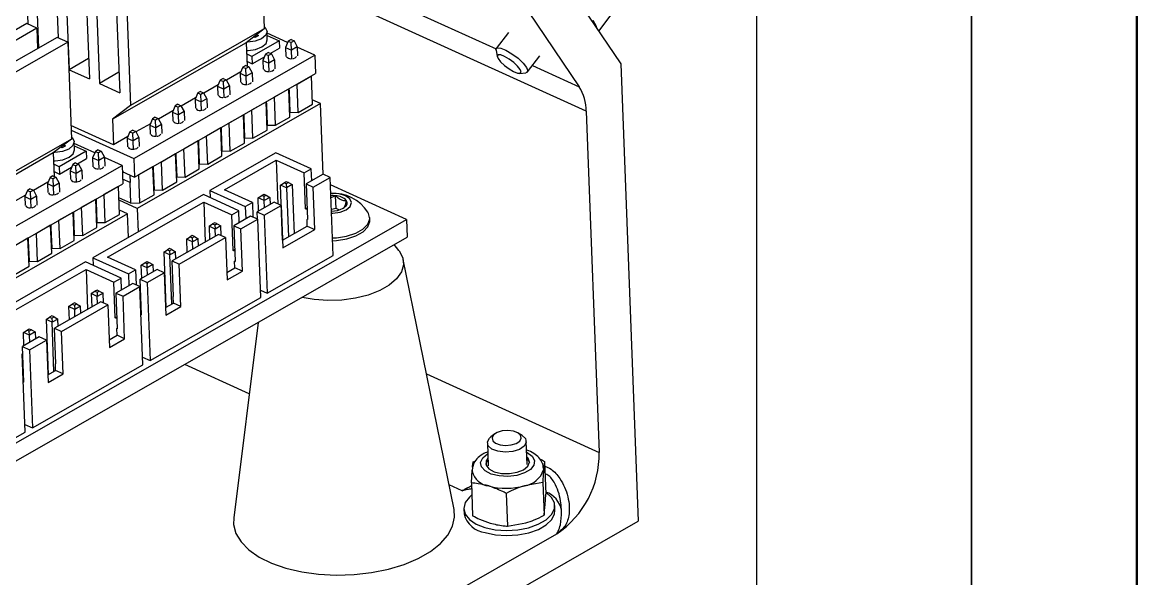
# Model space of a CAD drawing. Header units: millimetres. Extents: x 0 to 279, y 0 to 216.
# Drawn here: x 236.54 to 279.4, y 68.16 to 89.56 of the extents above; entities that cross this region are included whole.
import ezdxf

# ---------------------------------------------------------------- set-up
doc = ezdxf.new("R2010")
doc.units = ezdxf.units.MM
doc.layers.add('PAGE_BORDER', color=7, linetype='Continuous')
doc.layers.add('TITLE_BLOCK_BORDER', color=7, linetype='Continuous')

msp = doc.modelspace()

# ---------------------------------------------------------------- linework, layer by layer
at = {"color": 7, "linetype": 'Continuous', "lineweight": 50}
msp.add_line((279.4, 0), (279.4, 215.9), dxfattribs=at)
at = {"color": 7, "linetype": 'Continuous', "lineweight": 25}
for p, q in [((245.701, 93.04), (245.842, 89.307)), ((258.707, 89.218), (261.679, 93.176)), ((236.659, 91.875), (236.75, 89.493)), ((237.041, 91.701), (237.16, 88.575)), ((237.823, 91.345), (237.914, 88.964)), ((257.162, 91.498), (259.559, 87.961)), ((238.205, 91.171), (238.336, 87.738)), ((238.987, 90.815), (239.118, 87.382)), ((239.369, 90.642), (239.5, 87.208)), ((240.151, 90.286), (240.282, 86.853)), ((240.561, 90.1), (240.702, 86.366)), ((256.007, 89.961), (257.958, 87.083)), ((236.709, 89.512), (231.569, 86.571)), ((237.091, 89.338), (231.951, 86.398)), ((237.091, 89.338), (236.709, 89.512)), ((237.091, 89.338), (237.12, 88.552)), ((245.842, 89.307), (240.702, 86.366)), ((245.842, 89.307), (245.147, 88.779)), ((245.96, 88.895), (245.948, 89.211)), ((255.237, 89.177), (254.768, 88.553)), ((237.873, 88.982), (232.733, 86.042)), ((238.282, 88.796), (233.142, 85.856)), ((238.282, 88.796), (237.873, 88.982)), ((238.282, 88.796), (238.423, 85.062)), ((245.147, 88.779), (240.007, 85.839)), ((245.147, 88.779), (245.181, 87.88)), ((246.414, 88.85), (245.37, 88.252)), ((245.491, 88.977), (245.439, 89.001)), ((245.622, 89.052), (245.491, 88.977)), ((245.55, 89.085), (245.622, 89.052)), ((246.741, 88.78), (245.951, 89.14)), ((245.954, 89.059), (246.414, 88.85)), ((246.414, 88.85), (246.425, 88.567)), ((246.765, 88.835), (246.66, 88.596)), ((246.874, 88.898), (246.765, 88.835)), ((246.765, 88.835), (246.881, 88.782)), ((246.874, 88.898), (246.991, 88.845)), ((246.991, 88.845), (246.881, 88.782)), ((246.893, 88.49), (246.881, 88.782)), ((246.991, 88.845), (247.113, 88.616)), ((240.826, 84.32), (247.789, 88.303)), ((245.37, 88.252), (245.164, 88.346)), ((245.894, 88.337), (245.79, 88.098)), ((246.004, 88.4), (245.894, 88.337)), ((245.894, 88.337), (246.011, 88.284)), ((246.004, 88.4), (246.12, 88.347)), ((246.12, 88.347), (246.011, 88.284)), ((246.076, 88.367), (246.425, 88.567)), ((246.12, 88.347), (246.242, 88.118)), ((246.66, 88.596), (246.893, 88.49)), ((246.66, 88.596), (246.673, 88.251)), ((247.113, 88.616), (246.893, 88.49)), ((246.906, 88.146), (246.893, 88.49)), ((247.113, 88.616), (247.126, 88.271)), ((247.789, 88.303), (247.113, 88.611)), ((247.789, 88.303), (247.816, 87.595)), ((254.758, 88.487), (254.802, 88.246)), ((239.088, 88.168), (238.336, 87.738)), ((245.133, 87.902), (245.024, 87.839)), ((245.133, 87.902), (245.25, 87.849)), ((245.174, 88.063), (245.38, 87.969)), ((245.37, 88.252), (245.38, 87.969)), ((245.38, 87.969), (245.851, 88.238)), ((245.79, 88.098), (246.023, 87.992)), ((245.79, 88.098), (245.803, 87.754)), ((246.023, 87.992), (246.011, 88.284)), ((246.242, 88.118), (246.023, 87.992)), ((246.036, 87.648), (246.023, 87.992)), ((246.242, 88.118), (246.255, 87.773)), ((255.968, 87.652), (256.437, 88.277)), ((259.559, 87.961), (260.226, 70.364)), ((238.336, 87.738), (239.118, 87.382)), ((240.252, 87.639), (239.5, 87.208)), ((240.853, 83.611), (247.816, 87.595)), ((244.943, 87.654), (244.388, 87.336)), ((245.024, 87.839), (244.92, 87.6)), ((244.92, 87.6), (245.152, 87.494)), ((244.92, 87.6), (244.933, 87.256)), ((245.024, 87.839), (245.14, 87.786)), ((245.25, 87.849), (245.14, 87.786)), ((245.152, 87.494), (245.14, 87.786)), ((245.372, 87.62), (245.152, 87.494)), ((245.165, 87.15), (245.152, 87.494)), ((245.25, 87.849), (245.372, 87.62)), ((245.372, 87.62), (245.385, 87.275)), ((247.107, 87.189), (247.655, 87.503)), ((247.697, 86.413), (247.655, 87.503)), ((255.664, 87.599), (255.907, 87.624)), ((239.5, 87.208), (240.282, 86.853)), ((244.072, 87.156), (243.517, 86.838)), ((244.153, 87.342), (244.049, 87.102)), ((244.049, 87.102), (244.282, 86.996)), ((244.049, 87.102), (244.062, 86.758)), ((244.263, 87.404), (244.153, 87.342)), ((244.153, 87.342), (244.27, 87.289)), ((244.263, 87.404), (244.379, 87.351)), ((244.379, 87.351), (244.27, 87.289)), ((244.282, 86.996), (244.27, 87.289)), ((244.501, 87.122), (244.282, 86.996)), ((244.379, 87.351), (244.501, 87.122)), ((244.501, 87.122), (244.514, 86.777)), ((246.81, 86.899), (246.805, 87.016)), ((247.148, 86.099), (247.107, 87.189)), ((243.202, 86.658), (242.647, 86.34)), ((243.283, 86.844), (243.179, 86.604)), ((243.179, 86.604), (243.412, 86.499)), ((243.179, 86.604), (243.192, 86.26)), ((243.393, 86.906), (243.283, 86.844)), ((243.283, 86.844), (243.399, 86.791)), ((243.393, 86.906), (243.509, 86.853)), ((243.509, 86.853), (243.399, 86.791)), ((243.412, 86.499), (243.399, 86.791)), ((243.631, 86.624), (243.412, 86.499)), ((243.509, 86.853), (243.631, 86.624)), ((243.631, 86.624), (243.644, 86.279)), ((244.295, 86.652), (244.282, 86.996)), ((246.237, 86.691), (246.785, 87.005)), ((246.278, 85.601), (246.237, 86.691)), ((246.826, 85.915), (246.785, 87.005)), ((246.789, 86.887), (246.81, 86.899)), ((246.84, 86.109), (246.81, 86.899)), ((240.702, 86.366), (240.007, 85.839)), ((248.007, 86.437), (240.955, 82.402)), ((242.332, 86.16), (241.776, 85.842)), ((242.413, 86.346), (242.308, 86.107)), ((242.522, 86.408), (242.413, 86.346)), ((242.413, 86.346), (242.529, 86.293)), ((242.522, 86.408), (242.639, 86.355)), ((242.639, 86.355), (242.529, 86.293)), ((242.541, 86.001), (242.529, 86.293)), ((242.639, 86.355), (242.761, 86.126)), ((243.425, 86.154), (243.412, 86.499)), ((245.366, 86.193), (245.914, 86.507)), ((245.407, 85.103), (245.366, 86.193)), ((245.956, 85.417), (245.914, 86.507)), ((245.919, 86.389), (245.939, 86.401)), ((245.939, 86.401), (245.935, 86.518)), ((245.969, 85.611), (245.939, 86.401)), ((247.148, 86.099), (247.697, 86.413)), ((248.007, 86.437), (247.69, 86.581)), ((248.11, 83.713), (248.007, 86.437)), ((240.007, 85.839), (240.045, 84.852)), ((241.542, 85.848), (241.438, 85.609)), ((241.652, 85.91), (241.542, 85.848)), ((241.542, 85.848), (241.659, 85.795)), ((241.652, 85.91), (241.768, 85.858)), ((241.768, 85.858), (241.659, 85.795)), ((241.671, 85.503), (241.659, 85.795)), ((241.768, 85.858), (241.89, 85.628)), ((242.308, 86.107), (242.541, 86.001)), ((242.308, 86.107), (242.322, 85.762)), ((242.761, 86.126), (242.541, 86.001)), ((242.554, 85.656), (242.541, 86.001)), ((242.761, 86.126), (242.774, 85.781)), ((244.496, 85.695), (245.044, 86.009)), ((245.085, 84.919), (245.044, 86.009)), ((245.049, 85.891), (245.069, 85.903)), ((245.069, 85.903), (245.064, 86.021)), ((245.099, 85.113), (245.069, 85.903)), ((246.278, 85.601), (246.826, 85.915)), ((246.84, 86.109), (246.819, 86.097)), ((246.84, 86.109), (247.148, 86.099)), ((258.228, 86.141), (258.725, 73.014)), ((240.045, 84.852), (238.403, 85.598)), ((238.41, 85.419), (240.826, 84.32)), ((240.672, 85.35), (240.568, 85.111)), ((240.782, 85.413), (240.672, 85.35)), ((240.672, 85.35), (240.788, 85.297)), ((240.782, 85.413), (240.898, 85.36)), ((240.898, 85.36), (240.788, 85.297)), ((240.898, 85.36), (241.02, 85.13)), ((241.461, 85.662), (240.906, 85.344)), ((241.438, 85.609), (241.671, 85.503)), ((241.438, 85.609), (241.451, 85.264)), ((241.89, 85.628), (241.671, 85.503)), ((241.684, 85.158), (241.671, 85.503)), ((241.89, 85.628), (241.903, 85.283)), ((243.625, 85.197), (244.174, 85.511)), ((244.215, 84.421), (244.174, 85.511)), ((244.178, 85.393), (244.199, 85.405)), ((244.199, 85.405), (244.194, 85.523)), ((244.228, 84.615), (244.199, 85.405)), ((244.537, 84.605), (244.496, 85.695)), ((245.407, 85.103), (245.956, 85.417)), ((245.969, 85.611), (245.949, 85.6)), ((245.969, 85.611), (246.278, 85.601)), ((238.423, 85.062), (233.283, 82.122)), ((238.423, 85.062), (237.728, 84.535)), ((238.542, 84.651), (238.53, 84.967)), ((239.322, 84.536), (238.532, 84.895)), ((240.591, 85.164), (240.045, 84.852)), ((240.568, 85.111), (240.801, 85.005)), ((240.568, 85.111), (240.581, 84.766)), ((240.801, 85.005), (240.788, 85.297)), ((241.02, 85.13), (240.801, 85.005)), ((240.814, 84.66), (240.801, 85.005)), ((241.02, 85.13), (241.033, 84.786)), ((242.755, 84.699), (243.303, 85.013)), ((243.345, 83.923), (243.303, 85.013)), ((243.308, 84.895), (243.328, 84.907)), ((243.328, 84.907), (243.324, 85.025)), ((243.358, 84.117), (243.328, 84.907)), ((243.667, 84.107), (243.625, 85.197)), ((244.537, 84.605), (245.085, 84.919)), ((245.099, 85.113), (245.078, 85.102)), ((245.099, 85.113), (245.407, 85.103)), ((237.728, 84.535), (232.588, 81.594)), ((237.728, 84.535), (237.763, 83.636)), ((238.995, 84.606), (237.951, 84.008)), ((238.072, 84.733), (238.02, 84.757)), ((238.203, 84.808), (238.072, 84.733)), ((238.131, 84.84), (238.203, 84.808)), ((238.535, 84.815), (238.995, 84.606)), ((238.995, 84.606), (239.006, 84.322)), ((239.346, 84.591), (239.242, 84.352)), ((239.455, 84.654), (239.346, 84.591)), ((239.346, 84.591), (239.462, 84.538)), ((239.455, 84.654), (239.572, 84.601)), ((239.572, 84.601), (239.462, 84.538)), ((239.474, 84.246), (239.462, 84.538)), ((239.572, 84.601), (239.694, 84.372)), ((241.885, 84.201), (242.433, 84.515)), ((242.474, 83.425), (242.433, 84.515)), ((242.458, 84.409), (242.453, 84.527)), ((242.796, 83.609), (242.755, 84.699)), ((246.286, 84.543), (243.75, 83.092)), ((244.228, 84.615), (244.208, 84.604)), ((244.228, 84.615), (244.537, 84.605)), ((247.65, 83.923), (246.286, 84.543)), ((233.407, 80.076), (240.371, 84.059)), ((237.951, 84.008), (237.745, 84.102)), ((238.475, 84.093), (238.371, 83.854)), ((238.585, 84.156), (238.475, 84.093)), ((238.475, 84.093), (238.592, 84.04)), ((238.585, 84.156), (238.701, 84.103)), ((238.701, 84.103), (238.592, 84.04)), ((238.604, 83.748), (238.592, 84.04)), ((238.658, 84.123), (239.006, 84.322)), ((238.701, 84.103), (238.823, 83.874)), ((239.242, 84.352), (239.474, 84.246)), ((239.242, 84.352), (239.255, 84.007)), ((239.694, 84.372), (239.474, 84.246)), ((239.487, 83.901), (239.474, 84.246)), ((239.694, 84.372), (239.707, 84.027)), ((240.371, 84.059), (239.694, 84.367)), ((240.371, 84.059), (240.397, 83.351)), ((240.826, 84.32), (240.853, 83.611)), ((241.014, 83.704), (241.563, 84.017)), ((241.604, 82.927), (241.563, 84.017)), ((241.587, 83.911), (241.583, 84.029)), ((241.926, 83.111), (241.885, 84.201)), ((242.437, 84.398), (242.458, 84.409)), ((242.488, 83.619), (242.458, 84.409)), ((243.358, 84.117), (243.338, 84.106)), ((243.358, 84.117), (243.667, 84.107)), ((243.667, 84.107), (244.215, 84.421)), ((244.315, 83.117), (246.303, 84.254)), ((246.303, 84.254), (247.376, 83.766)), ((246.303, 84.254), (246.366, 82.571)), ((237.605, 83.595), (237.501, 83.356)), ((237.715, 83.658), (237.605, 83.595)), ((237.605, 83.595), (237.721, 83.542)), ((237.715, 83.658), (237.831, 83.605)), ((237.831, 83.605), (237.721, 83.542)), ((237.756, 83.819), (237.962, 83.725)), ((237.831, 83.605), (237.953, 83.376)), ((237.951, 84.008), (237.962, 83.725)), ((237.962, 83.725), (238.432, 83.994)), ((238.371, 83.854), (238.604, 83.748)), ((238.371, 83.854), (238.384, 83.509)), ((238.823, 83.874), (238.604, 83.748)), ((238.617, 83.404), (238.604, 83.748)), ((238.823, 83.874), (238.836, 83.529)), ((240.379, 83.827), (240.853, 83.611)), ((240.425, 83.806), (240.381, 83.782)), ((240.671, 83.694), (240.683, 83.394)), ((241.056, 82.613), (241.014, 83.704)), ((241.567, 83.9), (241.587, 83.911)), ((241.617, 83.122), (241.587, 83.911)), ((242.488, 83.619), (242.467, 83.608)), ((242.488, 83.619), (242.796, 83.609)), ((242.796, 83.609), (243.345, 83.923)), ((247.376, 83.766), (247.65, 83.923)), ((247.428, 82.392), (247.376, 83.766)), ((248.105, 83.716), (247.453, 83.343)), ((247.667, 83.465), (247.65, 83.923)), ((247.726, 83.219), (248.377, 83.592)), ((248.377, 83.592), (248.105, 83.716)), ((248.491, 80.587), (248.377, 83.592)), ((233.434, 79.367), (240.397, 83.351)), ((236.844, 83.16), (236.735, 83.097)), ((236.844, 83.16), (236.961, 83.107)), ((237.524, 83.41), (236.969, 83.092)), ((237.501, 83.356), (237.734, 83.25)), ((237.501, 83.356), (237.514, 83.011)), ((237.734, 83.25), (237.721, 83.542)), ((237.953, 83.376), (237.734, 83.25)), ((237.747, 82.906), (237.734, 83.25)), ((237.953, 83.376), (237.966, 83.031)), ((239.688, 82.945), (240.236, 83.259)), ((240.278, 82.168), (240.236, 83.259)), ((240.683, 83.394), (240.391, 83.527)), ((240.713, 82.604), (240.683, 83.394)), ((241.926, 83.111), (242.474, 83.425)), ((246.464, 83.297), (246.602, 83.389)), ((246.697, 83.191), (246.464, 83.297)), ((246.545, 81.176), (246.464, 83.297)), ((246.602, 83.389), (246.685, 83.436)), ((246.69, 83.349), (246.602, 83.389)), ((246.685, 83.436), (246.772, 83.397)), ((246.772, 83.397), (246.69, 83.349)), ((246.69, 83.349), (246.697, 83.191)), ((246.916, 83.317), (246.697, 83.191)), ((246.697, 83.191), (246.769, 81.304)), ((246.772, 83.397), (246.916, 83.317)), ((246.916, 83.317), (246.988, 81.429)), ((247.453, 83.343), (247.506, 81.97)), ((247.453, 83.343), (247.726, 83.219)), ((247.788, 81.588), (247.726, 83.219)), ((251.31, 81.978), (248.388, 83.307)), ((236.654, 82.912), (236.098, 82.594)), ((236.735, 83.097), (236.63, 82.858)), ((236.63, 82.858), (236.863, 82.752)), ((236.63, 82.858), (236.643, 82.514)), ((236.735, 83.097), (236.851, 83.044)), ((236.961, 83.107), (236.851, 83.044)), ((236.863, 82.752), (236.851, 83.044)), ((237.083, 82.878), (236.863, 82.752)), ((236.876, 82.408), (236.863, 82.752)), ((236.961, 83.107), (237.083, 82.878)), ((237.083, 82.878), (237.096, 82.533)), ((238.818, 82.447), (239.366, 82.761)), ((243.5, 82.937), (239.251, 80.506)), ((239.407, 81.671), (239.366, 82.761)), ((239.391, 82.655), (239.386, 82.772)), ((239.729, 81.855), (239.688, 82.945)), ((240.713, 82.604), (240.253, 82.813)), ((241.056, 82.613), (241.604, 82.927)), ((241.617, 83.122), (241.597, 83.11)), ((241.617, 83.122), (241.926, 83.111)), ((244.864, 82.316), (243.5, 82.937)), ((243.75, 83.092), (243.76, 82.819)), ((243.75, 83.092), (245.114, 82.472)), ((245.388, 82.629), (244.315, 83.117)), ((245.608, 82.807), (245.746, 82.899)), ((245.84, 82.701), (245.608, 82.807)), ((245.627, 82.298), (245.608, 82.807)), ((245.746, 82.899), (245.828, 82.946)), ((245.833, 82.859), (245.746, 82.899)), ((245.828, 82.946), (245.915, 82.906)), ((245.915, 82.906), (245.833, 82.859)), ((245.84, 82.701), (245.833, 82.859)), ((246.06, 82.827), (245.84, 82.701)), ((245.915, 82.906), (246.06, 82.827)), ((246.06, 82.827), (246.07, 82.552)), ((248.584, 82.89), (248.407, 82.809)), ((248.603, 82.394), (248.584, 82.89)), ((238.859, 81.357), (238.818, 82.447)), ((239.37, 82.643), (239.391, 82.655)), ((239.421, 81.865), (239.391, 82.655)), ((239.816, 80.531), (243.517, 82.648)), ((240.955, 82.402), (240.257, 82.72)), ((240.588, 82.193), (240.271, 82.337)), ((240.713, 82.604), (241.056, 82.613)), ((240.955, 82.402), (240.989, 81.5)), ((243.517, 82.648), (244.59, 82.16)), ((243.517, 82.648), (243.575, 81.112)), ((244.59, 82.16), (244.864, 82.316)), ((244.882, 81.859), (244.864, 82.316)), ((245.114, 82.472), (245.388, 82.629)), ((245.114, 82.472), (245.132, 82.003)), ((245.388, 82.629), (245.409, 82.068)), ((246.22, 82.637), (245.569, 82.265)), ((245.851, 82.426), (245.84, 82.701)), ((245.842, 82.141), (246.493, 82.513)), ((246.493, 82.513), (246.22, 82.637)), ((246.493, 82.513), (246.555, 80.883)), ((247.428, 82.392), (247.488, 82.427)), ((247.491, 82.364), (247.428, 82.392)), ((248.603, 82.394), (248.424, 82.362)), ((248.716, 82.343), (248.603, 82.394)), ((213.729, 60.479), (251.31, 81.978)), ((240.588, 82.193), (233.536, 78.158)), ((237.947, 81.949), (238.496, 82.263)), ((237.989, 80.859), (237.947, 81.949)), ((238.537, 81.173), (238.496, 82.263)), ((238.5, 82.145), (238.52, 82.157)), ((238.52, 82.157), (238.516, 82.274)), ((238.55, 81.367), (238.52, 82.157)), ((239.729, 81.855), (240.278, 82.168)), ((240.622, 81.291), (240.588, 82.193)), ((244.642, 80.786), (244.59, 82.16)), ((245.319, 82.11), (244.668, 81.737)), ((244.941, 81.613), (245.592, 81.986)), ((245.592, 81.986), (245.319, 82.11)), ((245.579, 81.991), (245.569, 82.265)), ((245.569, 82.265), (245.842, 82.141)), ((245.706, 78.981), (245.592, 81.986)), ((245.842, 82.141), (245.956, 79.137)), ((247.487, 81.978), (247.505, 81.988)), ((247.487, 81.978), (247.506, 81.97)), ((247.497, 81.721), (247.487, 81.978)), ((249.903, 81.944), (249.899, 82.05)), ((251.31, 81.978), (251.336, 81.292)), ((237.077, 81.451), (237.625, 81.765)), ((237.118, 80.361), (237.077, 81.451)), ((237.667, 80.675), (237.625, 81.765)), ((237.63, 81.647), (237.65, 81.659)), ((237.65, 81.659), (237.646, 81.776)), ((237.68, 80.869), (237.65, 81.659)), ((238.859, 81.357), (239.407, 81.671)), ((239.421, 81.865), (239.4, 81.853)), ((239.421, 81.865), (239.729, 81.855)), ((243.72, 81.715), (243.858, 81.807)), ((243.953, 81.609), (243.72, 81.715)), ((243.72, 81.715), (243.739, 81.206)), ((243.94, 81.854), (243.858, 81.807)), ((243.858, 81.807), (243.945, 81.767)), ((244.027, 81.814), (243.94, 81.854)), ((243.945, 81.767), (244.027, 81.814)), ((243.945, 81.767), (243.953, 81.609)), ((244.172, 81.734), (243.953, 81.609)), ((243.963, 81.334), (243.953, 81.609)), ((244.027, 81.814), (244.172, 81.734)), ((244.186, 81.358), (244.172, 81.734)), ((244.668, 81.737), (244.72, 80.364)), ((244.668, 81.737), (244.941, 81.613)), ((245.002, 79.982), (244.941, 81.613)), ((246.53, 81.536), (246.531, 81.535)), ((246.543, 81.175), (247.497, 81.721)), ((246.555, 80.883), (247.788, 81.588)), ((247.497, 81.721), (247.788, 81.588)), ((213.755, 59.793), (251.336, 81.292)), ((236.207, 80.953), (236.755, 81.267)), ((236.796, 80.177), (236.755, 81.267)), ((236.759, 81.149), (236.78, 81.161)), ((236.78, 81.161), (236.775, 81.278)), ((236.81, 80.371), (236.78, 81.161)), ((237.989, 80.859), (238.537, 81.173)), ((238.55, 81.367), (238.53, 81.355)), ((238.55, 81.367), (238.859, 81.357)), ((244.085, 81.404), (242.303, 80.385)), ((242.576, 80.26), (244.358, 81.28)), ((242.849, 81.217), (242.987, 81.309)), ((243.082, 81.111), (242.849, 81.217)), ((242.849, 81.217), (242.869, 80.708)), ((243.07, 81.356), (242.987, 81.309)), ((242.987, 81.309), (243.075, 81.269)), ((243.157, 81.316), (243.07, 81.356)), ((243.075, 81.269), (243.157, 81.316)), ((243.075, 81.269), (243.082, 81.111)), ((243.301, 81.236), (243.082, 81.111)), ((243.093, 80.836), (243.082, 81.111)), ((243.157, 81.316), (243.301, 81.236)), ((243.312, 80.961), (243.301, 81.236)), ((244.358, 81.28), (244.085, 81.404)), ((244.358, 81.28), (244.42, 79.649)), ((237.118, 80.361), (237.667, 80.675)), ((237.68, 80.869), (237.66, 80.857)), ((237.68, 80.869), (237.989, 80.859)), ((241.979, 80.719), (242.117, 80.811)), ((242.212, 80.613), (241.979, 80.719)), ((241.979, 80.719), (242.059, 78.597)), ((242.199, 80.858), (242.117, 80.811)), ((242.117, 80.811), (242.204, 80.771)), ((242.287, 80.818), (242.199, 80.858)), ((242.204, 80.771), (242.287, 80.818)), ((242.204, 80.771), (242.212, 80.613)), ((242.431, 80.738), (242.212, 80.613)), ((242.283, 78.726), (242.212, 80.613)), ((242.287, 80.818), (242.431, 80.738)), ((242.442, 80.464), (242.431, 80.738)), ((244.642, 80.786), (244.703, 80.821)), ((244.705, 80.758), (244.642, 80.786)), ((245.956, 79.137), (248.491, 80.587)), ((251.021, 80.784), (250.845, 81.011)), ((238.97, 80.345), (234.721, 77.915)), ((236.248, 79.863), (236.796, 80.177)), ((236.81, 80.371), (236.789, 80.36)), ((236.81, 80.371), (237.118, 80.361)), ((240.334, 79.725), (238.97, 80.345)), ((239.251, 80.506), (239.262, 80.213)), ((239.251, 80.506), (240.615, 79.886)), ((240.889, 80.043), (239.816, 80.531)), ((241.109, 80.221), (241.247, 80.313)), ((241.341, 80.115), (241.109, 80.221)), ((241.128, 79.712), (241.109, 80.221)), ((241.247, 80.313), (241.329, 80.36)), ((241.334, 80.273), (241.247, 80.313)), ((241.329, 80.36), (241.416, 80.32)), ((241.416, 80.32), (241.334, 80.273)), ((241.341, 80.115), (241.334, 80.273)), ((241.561, 80.241), (241.341, 80.115)), ((241.416, 80.32), (241.561, 80.241)), ((241.561, 80.241), (241.571, 79.966)), ((242.355, 79.011), (242.303, 80.385)), ((242.303, 80.385), (242.576, 80.26)), ((242.638, 78.63), (242.576, 80.26)), ((244.702, 80.372), (244.719, 80.382)), ((244.702, 80.372), (244.72, 80.364)), ((244.711, 80.115), (244.702, 80.372)), ((253.143, 70.817), (251.187, 80.436)), ((235.286, 77.939), (238.987, 80.056)), ((238.987, 80.056), (240.06, 79.568)), ((238.987, 80.056), (239.045, 78.521)), ((240.615, 79.886), (240.889, 80.043)), ((240.615, 79.886), (240.632, 79.429)), ((240.889, 80.043), (240.911, 79.462)), ((241.721, 80.051), (241.07, 79.679)), ((241.352, 79.84), (241.341, 80.115)), ((241.343, 79.555), (241.994, 79.927)), ((241.994, 79.927), (241.721, 80.051)), ((241.994, 79.927), (242.055, 78.296)), ((244.409, 79.941), (244.711, 80.115)), ((244.42, 79.649), (245.002, 79.982)), ((245.002, 79.982), (244.711, 80.115)), ((240.06, 79.568), (240.334, 79.725)), ((240.112, 78.195), (240.06, 79.568)), ((240.789, 79.518), (240.138, 79.146)), ((240.351, 79.268), (240.334, 79.725)), ((240.411, 79.022), (241.062, 79.394)), ((241.062, 79.394), (240.789, 79.518)), ((241.175, 76.39), (241.062, 79.394)), ((241.07, 79.679), (241.343, 79.555)), ((241.122, 78.305), (241.07, 79.679)), ((241.343, 79.555), (241.456, 76.551)), ((239.19, 79.123), (239.328, 79.215)), ((239.422, 79.017), (239.19, 79.123)), ((239.19, 79.123), (239.209, 78.614)), ((239.41, 79.262), (239.328, 79.215)), ((239.328, 79.215), (239.415, 79.175)), ((239.497, 79.222), (239.41, 79.262)), ((239.415, 79.175), (239.497, 79.222)), ((239.415, 79.175), (239.422, 79.017)), ((239.642, 79.143), (239.422, 79.017)), ((239.433, 78.742), (239.422, 79.017)), ((239.497, 79.222), (239.642, 79.143)), ((239.656, 78.766), (239.642, 79.143)), ((240.138, 79.146), (240.19, 77.772)), ((240.138, 79.146), (240.411, 79.022)), ((240.472, 77.391), (240.411, 79.022)), ((241.456, 76.551), (245.706, 78.981)), ((242.026, 79.076), (242.041, 79.085)), ((242.337, 79.019), (242.355, 79.029)), ((242.347, 78.762), (242.337, 79.019)), ((242.355, 79.011), (242.337, 79.019)), ((245.695, 79.255), (245.956, 79.137)), ((239.555, 78.812), (237.773, 77.793)), ((238.046, 77.669), (239.828, 78.688)), ((238.319, 78.625), (238.457, 78.717)), ((238.552, 78.519), (238.319, 78.625)), ((238.319, 78.625), (238.339, 78.116)), ((238.54, 78.764), (238.457, 78.717)), ((238.457, 78.717), (238.545, 78.677)), ((238.627, 78.725), (238.54, 78.764)), ((238.545, 78.677), (238.627, 78.725)), ((238.545, 78.677), (238.552, 78.519)), ((238.771, 78.645), (238.552, 78.519)), ((238.562, 78.244), (238.552, 78.519)), ((238.627, 78.725), (238.771, 78.645)), ((238.782, 78.37), (238.771, 78.645)), ((239.828, 78.688), (239.555, 78.812)), ((239.828, 78.688), (239.89, 77.057)), ((241.092, 78.601), (241.111, 78.592)), ((242.044, 78.589), (242.347, 78.762)), ((242.055, 78.296), (242.638, 78.63)), ((242.638, 78.63), (242.347, 78.762)), ((237.449, 78.127), (237.587, 78.219)), ((237.682, 78.021), (237.449, 78.127)), ((237.449, 78.127), (237.529, 76.006)), ((237.669, 78.266), (237.587, 78.219)), ((237.587, 78.219), (237.674, 78.18)), ((237.756, 78.227), (237.669, 78.266)), ((237.674, 78.18), (237.756, 78.227)), ((237.674, 78.18), (237.682, 78.021)), ((237.901, 78.147), (237.682, 78.021)), ((237.753, 76.134), (237.682, 78.021)), ((237.756, 78.227), (237.901, 78.147)), ((237.911, 77.872), (237.901, 78.147)), ((240.112, 78.195), (240.172, 78.229)), ((240.175, 78.166), (240.112, 78.195)), ((241.122, 78.305), (241.103, 78.314)), ((245.61, 78.016), (244.666, 70.496)), ((236.578, 77.629), (236.717, 77.721)), ((236.811, 77.523), (236.578, 77.629)), ((236.598, 77.121), (236.578, 77.629)), ((236.717, 77.721), (236.799, 77.768)), ((236.804, 77.682), (236.717, 77.721)), ((236.799, 77.768), (236.886, 77.729)), ((236.886, 77.729), (236.804, 77.682)), ((236.811, 77.523), (236.804, 77.682)), ((237.031, 77.649), (236.811, 77.523)), ((236.886, 77.729), (237.031, 77.649)), ((237.031, 77.649), (237.041, 77.374)), ((237.825, 76.42), (237.773, 77.793)), ((237.773, 77.793), (238.046, 77.669)), ((238.108, 76.038), (238.046, 77.669)), ((240.172, 77.781), (240.189, 77.791)), ((240.172, 77.781), (240.19, 77.772)), ((240.181, 77.523), (240.172, 77.781)), ((237.191, 77.46), (236.54, 77.087)), ((236.822, 77.249), (236.811, 77.523)), ((236.812, 76.963), (237.464, 77.336)), ((237.464, 77.336), (237.191, 77.46)), ((237.464, 77.336), (237.525, 75.705)), ((239.879, 77.35), (240.181, 77.523)), ((239.89, 77.057), (240.472, 77.391)), ((240.472, 77.391), (240.181, 77.523)), ((236.645, 73.798), (236.531, 76.802)), ((236.592, 75.714), (236.54, 77.087)), ((236.54, 77.087), (236.812, 76.963)), ((236.812, 76.963), (236.926, 73.959)), ((236.926, 73.959), (241.175, 76.39)), ((237.496, 76.485), (237.511, 76.493)), ((237.807, 76.428), (237.825, 76.438)), ((237.817, 76.17), (237.807, 76.428)), ((237.825, 76.42), (237.807, 76.428)), ((241.164, 76.683), (241.456, 76.551)), ((236.562, 76.009), (236.581, 76)), ((237.514, 75.997), (237.817, 76.17)), ((237.525, 75.705), (238.108, 76.038)), ((238.108, 76.038), (237.817, 76.17)), ((236.592, 75.714), (236.572, 75.723)), ((232.396, 71.367), (236.645, 73.798)), ((236.634, 74.092), (236.926, 73.959)), ((255.766, 73.66), (255.611, 73.758)), ((254.423, 73.38), (254.457, 72.498)), ((254.709, 73.724), (254.562, 73.614)), ((255.956, 72.555), (255.922, 73.437)), ((253.877, 72.652), (253.98, 72.696)), ((256.623, 72.669), (256.586, 72.347)), ((256.623, 72.669), (256.671, 71.409)), ((253.81, 71.838), (253.84, 72.33)), ((256.587, 72.393), (256.586, 72.347)), ((253.81, 71.838), (253.858, 70.578)), ((256.556, 71.855), (255.849, 71.732)), ((256.556, 71.855), (256.604, 70.595)), ((255.149, 71.439), (255.197, 70.179)), ((253.519, 70.842), (253.526, 70.649)), ((256.604, 70.595), (256.64, 70.917)), ((257.023, 70.781), (257.016, 70.975)), ((257.262, 70.858), (257.264, 70.693)), ((215.792, 44.945), (260.226, 70.364)), ((255.197, 70.179), (255.904, 70.302)), ((215.743, 46.232), (257.093, 69.888))]:
    msp.add_line(p, q, dxfattribs=at)
at = {"color": 8, "linetype": 'Continuous', "lineweight": 25}
for p, q in [((245.715, 92.652), (254.76, 88.538)), ((258.228, 86.141), (245.747, 91.819)), ((256.156, 87.903), (257.958, 87.083)), ((245.265, 75.269), (242.782, 76.398)), ((252.082, 76.036), (258.725, 73.014)), ((253.456, 71.542), (252.949, 71.773))]:
    msp.add_line(p, q, dxfattribs=at)
at = {"color": 8, "linetype": 'Continuous', "lineweight": 25, "flags": 128}
for points in [[(258.476, 89.641), (258.592, 89.44), (258.638, 89.32)], [(256.081, 72.363), (255.852, 72.226), (255.553, 72.132), (255.216, 72.092), (254.877, 72.109), (254.573, 72.182), (254.338, 72.303), (254.196, 72.459), (254.164, 72.633), (254.244, 72.806), (254.427, 72.96), (254.439, 72.966)], [(255.938, 73.023), (255.959, 73.012), (256.15, 72.872), (256.239, 72.705), (256.215, 72.529), (256.081, 72.363)]]:
    msp.add_lwpolyline(points, dxfattribs=at)
at = {"color": 7, "linetype": 'Continuous', "lineweight": 25, "flags": 128}
for points in [[(245.839, 89.403), (245.882, 89.362), (245.948, 89.215), (245.899, 89.064), (245.741, 88.93), (245.499, 88.835), (245.21, 88.793), (245.164, 88.792)], [(245.159, 88.475), (245.222, 88.477), (245.511, 88.519), (245.753, 88.614), (245.911, 88.748), (245.96, 88.895)], [(254.758, 88.487), (254.756, 88.511), (254.803, 88.576), (254.937, 88.569), (255.136, 88.491), (255.371, 88.354), (255.605, 88.178), (255.803, 87.991), (255.935, 87.821), (255.981, 87.694), (255.933, 87.629), (255.907, 87.624)], [(255.583, 87.608), (255.684, 87.603), (255.719, 87.652), (255.685, 87.747), (255.586, 87.875), (255.437, 88.015), (255.262, 88.147), (255.086, 88.25), (254.936, 88.308), (254.836, 88.313), (254.801, 88.265), (254.835, 88.169), (254.934, 88.042), (255.082, 87.901), (255.258, 87.77), (255.434, 87.667), (255.583, 87.608)], [(246.948, 88.169), (246.973, 88.175), (247.035, 88.199)], [(247.035, 88.199), (247.076, 88.234), (247.084, 88.247)], [(246.078, 87.671), (246.103, 87.677), (246.165, 87.701)], [(246.165, 87.701), (246.206, 87.736), (246.214, 87.749)], [(245.207, 87.174), (245.232, 87.179), (245.295, 87.204)], [(245.295, 87.204), (245.335, 87.238), (245.343, 87.251)], [(244.337, 86.676), (244.362, 86.681), (244.424, 86.706)], [(244.424, 86.706), (244.465, 86.74), (244.473, 86.753)], [(243.466, 86.178), (243.491, 86.183), (243.554, 86.208)], [(243.554, 86.208), (243.595, 86.242), (243.602, 86.255)], [(242.684, 85.71), (242.724, 85.744), (242.732, 85.758)], [(242.596, 85.68), (242.621, 85.685), (242.684, 85.71)], [(238.42, 85.159), (238.463, 85.118), (238.529, 84.971), (238.48, 84.82), (238.323, 84.686), (238.081, 84.591), (237.791, 84.549), (237.745, 84.548)], [(241.726, 85.182), (241.751, 85.187), (241.813, 85.212)], [(241.813, 85.212), (241.854, 85.246), (241.862, 85.26)], [(237.74, 84.231), (237.803, 84.233), (238.092, 84.275), (238.335, 84.37), (238.492, 84.504), (238.542, 84.651)], [(240.855, 84.684), (240.88, 84.689), (240.943, 84.714)], [(240.943, 84.714), (240.983, 84.748), (240.991, 84.762)], [(239.529, 83.925), (239.554, 83.931), (239.617, 83.955)], [(239.617, 83.955), (239.657, 83.99), (239.665, 84.003)], [(238.659, 83.427), (238.684, 83.433), (238.746, 83.457)], [(238.746, 83.457), (238.787, 83.492), (238.795, 83.505)], [(237.788, 82.929), (237.813, 82.935), (237.876, 82.959)], [(237.876, 82.959), (237.917, 82.994), (237.924, 83.007)], [(248.43, 82.214), (248.474, 82.215), (248.759, 82.257), (248.997, 82.35), (249.153, 82.482), (249.201, 82.631), (249.135, 82.775), (248.966, 82.892), (248.718, 82.965), (248.429, 82.982), (248.401, 82.98)], [(236.918, 82.431), (236.943, 82.437), (237.005, 82.461)], [(237.005, 82.461), (237.046, 82.496), (237.054, 82.509)], [(248.872, 82.407), (248.92, 82.438), (248.96, 82.472), (248.991, 82.508), (249.013, 82.546), (249.026, 82.585), (249.029, 82.623), (249.021, 82.662), (249.004, 82.699)], [(248.466, 81.266), (248.619, 81.274), (249.012, 81.335), (249.362, 81.45), (249.64, 81.609), (249.823, 81.8), (249.898, 82.006), (249.857, 82.211), (249.829, 82.26)], [(248.47, 81.16), (248.623, 81.168), (249.016, 81.229), (249.366, 81.344), (249.644, 81.503), (249.827, 81.693), (249.902, 81.9), (249.903, 81.944)], [(251.021, 80.784), (251.032, 80.77), (251.169, 80.507), (251.199, 80.232), (251.119, 79.957), (250.935, 79.693), (250.652, 79.45), (250.283, 79.239), (249.843, 79.068), (249.349, 78.945), (248.823, 78.873), (248.285, 78.857), (247.757, 78.897), (247.298, 78.981)], [(255.121, 73.281), (255.339, 73.3), (255.53, 73.36), (255.667, 73.451), (255.727, 73.561), (255.702, 73.672), (255.595, 73.768), (255.423, 73.833), (255.212, 73.858), (254.994, 73.839), (254.803, 73.779), (254.666, 73.687), (254.606, 73.577), (254.631, 73.466), (254.738, 73.371), (254.91, 73.306), (255.121, 73.281)], [(255.112, 73.023), (254.83, 73.057), (254.601, 73.143), (254.459, 73.271), (254.426, 73.419), (254.506, 73.565), (254.562, 73.614)], [(255.766, 73.66), (255.886, 73.546), (255.92, 73.398), (255.84, 73.251), (255.658, 73.129), (255.402, 73.049), (255.112, 73.023)], [(254.369, 72.561), (254.427, 72.697), (254.448, 72.722)], [(254.446, 72.788), (254.381, 72.686), (254.377, 72.528), (254.485, 72.383), (254.69, 72.271), (254.964, 72.207), (255.27, 72.199), (255.567, 72.249), (255.815, 72.349), (255.98, 72.487), (256.04, 72.643), (255.987, 72.797), (255.945, 72.845)], [(255.947, 72.779), (256.03, 72.657), (256.039, 72.624)], [(253.827, 71.377), (253.735, 71.298), (253.574, 71.084), (253.518, 70.86), (253.573, 70.638), (253.734, 70.434), (253.992, 70.259), (254.329, 70.125)], [(254.329, 70.125), (254.726, 70.041), (255.157, 70.01), (255.594, 70.037), (256.011, 70.118), (256.382, 70.248), (256.682, 70.42), (256.893, 70.623), (257.003, 70.844), (257.003, 71.069), (256.894, 71.283), (256.683, 71.474), (256.668, 71.484)], [(244.666, 70.496), (244.662, 70.247), (244.751, 69.901), (244.948, 69.57), (245.248, 69.263), (245.642, 68.987), (246.121, 68.75), (246.673, 68.557), (247.282, 68.414), (247.933, 68.325), (248.61, 68.291), (249.295, 68.313), (249.97, 68.392), (250.617, 68.524), (251.22, 68.707), (251.763, 68.936), (252.233, 69.204), (252.616, 69.506), (252.904, 69.832), (253.088, 70.176), (253.164, 70.526), (253.143, 70.817)], [(254.337, 69.932), (254.733, 69.847), (255.164, 69.817), (255.602, 69.843), (256.019, 69.924), (256.389, 70.055), (256.689, 70.227), (256.901, 70.43), (257.01, 70.651), (257.023, 70.781)]]:
    msp.add_lwpolyline(points, dxfattribs=at)
at = {"color": 7, "linetype": 'Continuous', "lineweight": 25}
for centre, radius, start, end in [((246.849, 88.347), 0.184, 215.7102, 275.366), ((245.978, 87.849), 0.184, 215.7102, 275.366), ((245.108, 87.351), 0.184, 215.7102, 275.366), ((256.427, 86.134), 1.801, 0.2326, 31.7923), ((244.238, 86.854), 0.184, 215.7102, 275.366), ((243.367, 86.356), 0.184, 215.7102, 275.366), ((242.497, 85.858), 0.184, 215.7102, 275.366), ((241.626, 85.36), 0.184, 215.7102, 275.366), ((240.756, 84.86), 0.182, 214.7708, 275.6318), ((239.43, 84.103), 0.184, 215.7102, 275.366), ((238.56, 83.605), 0.184, 215.7102, 275.366), ((237.689, 83.107), 0.184, 215.7102, 275.366), ((248.497, 81.399), 1.586, 32.9038, 93.4985), ((248.483, 81.781), 1.113, 84.7604, 94.0631), ((248.588, 82.34), 0.55, 40.737, 90.3392), ((236.819, 82.609), 0.184, 215.7102, 275.366), ((248.444, 83.224), 0.922, 268.9074, 297.646), ((255.042, 72.947), 3.684, 303.8345, 1.0303), ((254.562, 72.463), 0.744, 193.7593, 263.3754), ((255.73, 72.624), 0.9, 277.6285, 342.0806), ((255.148, 74.153), 2.52, 254.5493, 286.1639), ((256.395, 70.641), 0.891, 9.6987, 72.1811), ((254.454, 70.882), 0.957, 194.1085, 262.945)]:
    msp.add_arc(centre, radius, start, end, dxfattribs=at)
for points, knots in [([(249.004, 82.699), (248.981, 82.697), (248.916, 82.69), (248.793, 82.718), (248.672, 82.804), (248.605, 82.869), (248.584, 82.89)], [0, 0, 0, 0, 0.180942, 0.506293, 0.843975, 1, 1, 1, 1]), ([(248.892, 82.428), (248.905, 82.437), (248.933, 82.456), (248.973, 82.568), (248.995, 82.659), (249.004, 82.699)], [0, 0, 0, 0, 0.342827, 0.708678, 1, 1, 1, 1]), ([(254.436, 73.037), (254.37, 73.008), (254.208, 72.939), (254.024, 72.778), (253.882, 72.583), (253.859, 72.44), (253.85, 72.378)], [0, 0, 0, 0, 0.212232, 0.518571, 0.792843, 1, 1, 1, 1]), ([(256.584, 72.394), (256.573, 72.471), (256.551, 72.626), (256.411, 72.825), (256.208, 72.982), (256.044, 73.075), (255.937, 73.101), (255.935, 73.102)], [0, 0, 0, 0, 0.232933, 0.468865, 0.717581, 0.994709, 1, 1, 1, 1]), ([(253.852, 72.448), (253.853, 72.466), (253.861, 72.551), (253.87, 72.608), (253.877, 72.652)], [0, 0, 0, 0, 0.207984, 1, 1, 1, 1]), ([(256.44, 72.761), (256.444, 72.759), (256.506, 72.735), (256.567, 72.701), (256.623, 72.669)], [0, 0, 0, 0, 0.072095, 1, 1, 1, 1]), ([(253.85, 72.378), (253.845, 72.363), (253.835, 72.333), (253.843, 72.302), (253.847, 72.286)], [0, 0, 0, 0, 0.496055, 1, 1, 1, 1]), ([(256.586, 72.347), (256.581, 72.28), (256.57, 72.135), (256.561, 71.953), (256.556, 71.855)], [0, 0, 0, 0, 0.461729, 1, 1, 1, 1]), ([(253.818, 71.609), (253.757, 71.601), (253.644, 71.586), (253.528, 71.559), (253.469, 71.546), (253.458, 71.543), (253.456, 71.542)], [0, 0, 0, 0, 0.49878, 0.90381, 0.981373, 1, 1, 1, 1]), ([(254.476, 71.724), (254.341, 71.758), (254.116, 71.815), (253.898, 71.831), (253.81, 71.838)], [0, 0, 0, 0, 0.598328, 1, 1, 1, 1]), ([(255.149, 71.439), (255.093, 71.469), (254.871, 71.584), (254.645, 71.664), (254.476, 71.724)], [0, 0, 0, 0, 0.254987, 1, 1, 1, 1]), ([(255.849, 71.732), (255.74, 71.696), (255.503, 71.618), (255.273, 71.502), (255.149, 71.439)], [0, 0, 0, 0, 0.461729, 1, 1, 1, 1]), ([(256.64, 70.917), (256.646, 70.984), (256.657, 71.129), (256.666, 71.311), (256.671, 71.409)], [0, 0, 0, 0, 0.461729, 1, 1, 1, 1]), ([(257.093, 69.888), (257.094, 69.889), (257.098, 69.895), (257.119, 69.926), (257.181, 70.037), (257.267, 70.316), (257.27, 70.569), (257.273, 70.74)], [0, 0, 0, 0, 0.0042343, 0.021866, 0.1139378, 0.4011488, 1, 1, 1, 1]), ([(253.858, 70.578), (253.947, 70.531), (254.169, 70.417), (254.395, 70.339), (254.53, 70.293)], [0, 0, 0, 0, 0.401672, 1, 1, 1, 1]), ([(255.904, 70.302), (256.013, 70.338), (256.249, 70.416), (256.48, 70.532), (256.604, 70.595)], [0, 0, 0, 0, 0.461729, 1, 1, 1, 1]), ([(254.53, 70.293), (254.698, 70.252), (254.923, 70.198), (255.141, 70.183), (255.197, 70.179)], [0, 0, 0, 0, 0.745013, 1, 1, 1, 1])]:
    msp.add_open_spline(points, degree=3, knots=knots, dxfattribs=at)
at = {"color": 8, "linetype": 'Continuous', "lineweight": 25}
for points, knots in [([(256.63, 72.491), (256.713, 72.455), (256.942, 72.356), (257.283, 71.951), (257.561, 71.318), (257.605, 70.642), (257.425, 70.138), (257.194, 69.964), (257.093, 69.888)], [0, 0, 0, 0, 0.0886231, 0.2427151, 0.4774856, 0.7112677, 0.8741915, 1, 1, 1, 1]), ([(257.265, 70.859), (257.262, 70.927), (257.249, 71.237), (257.107, 71.691), (256.858, 72.087), (256.69, 72.172), (256.641, 72.196)], [0, 0, 0, 0, 0.130558, 0.598762, 0.884112, 1, 1, 1, 1]), ([(253.456, 71.542), (253.471, 71.551), (253.576, 71.611), (253.704, 71.678), (253.814, 71.736)], [0, 0, 0, 0, 0.14353, 1, 1, 1, 1])]:
    msp.add_open_spline(points, degree=3, knots=knots, dxfattribs=at)
at = {"layer": 'PAGE_BORDER', "lineweight": 35}
msp.add_line((273.05, 209.55), (273.05, 6.35), dxfattribs=at)
at = {"layer": 'TITLE_BLOCK_BORDER'}
msp.add_line((264.773, 113.959), (264.773, 38.018), dxfattribs=at)

doc.saveas('drawing.dxf')
